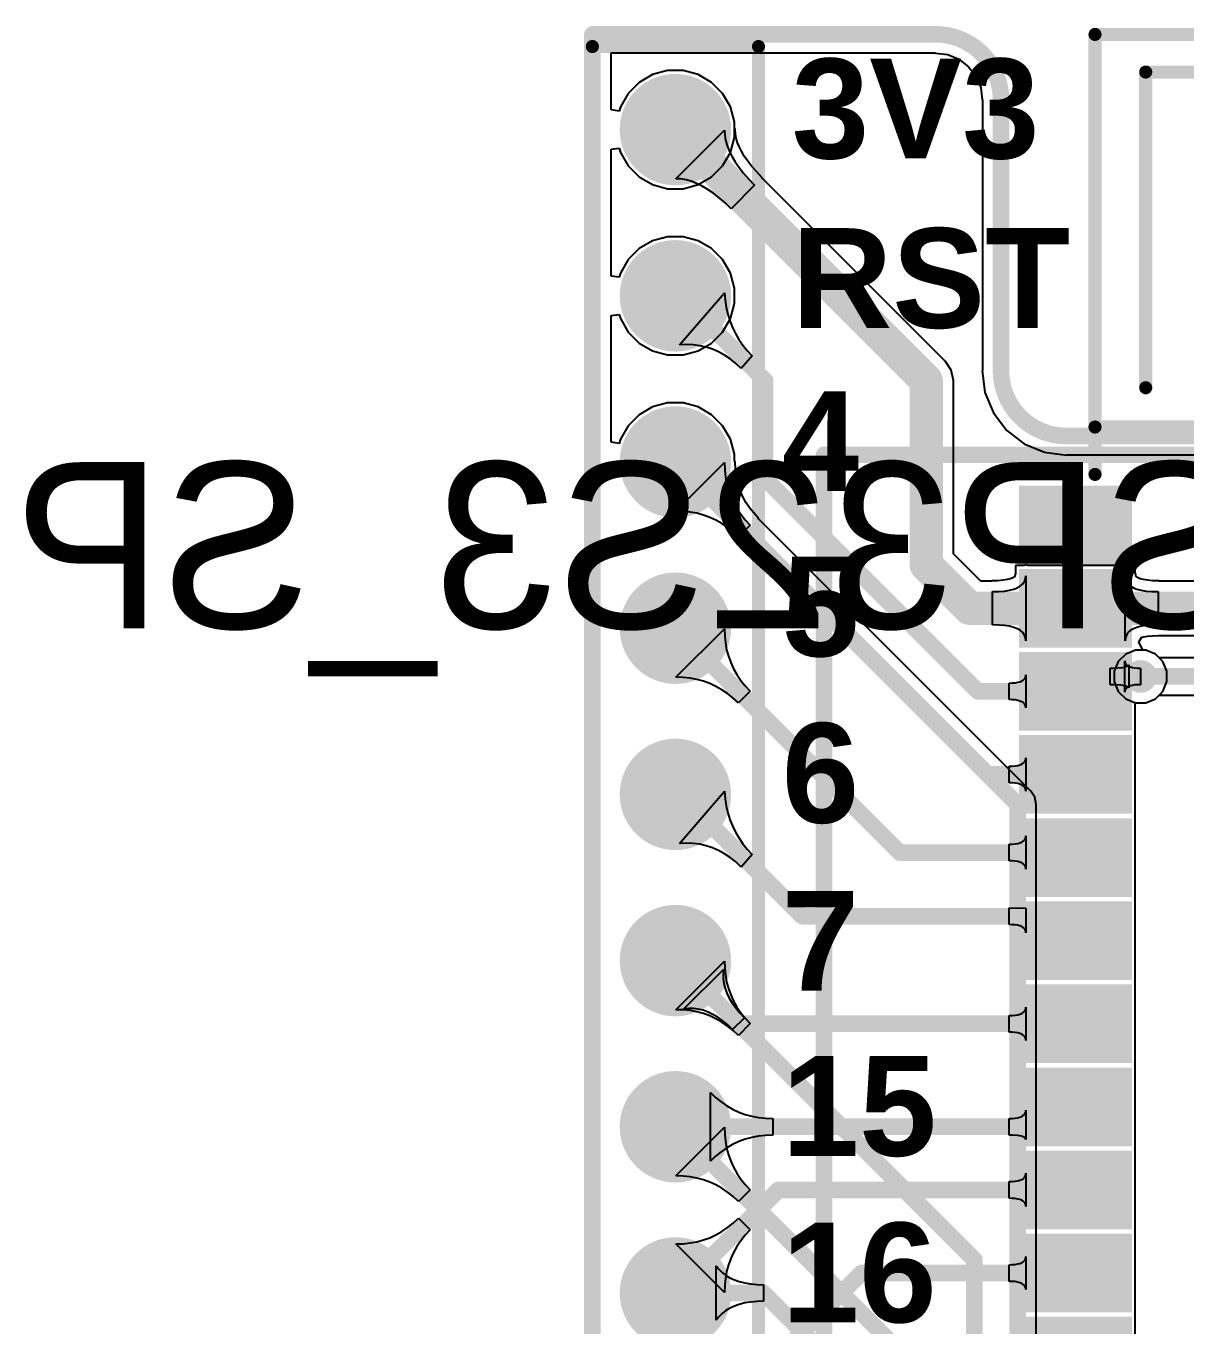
# Model space of a CAD drawing. Header units: millimetres. Extents: x 263 to 304.8, y 57.6 to 115.4.
# Drawn here: x 262.99 to 280.71, y 95.57 to 115.43 of the extents above; entities that cross this region are included whole.
import ezdxf

# ---------------------------------------------------------------- set-up
doc = ezdxf.new("R2010")
doc.units = ezdxf.units.MM
for name, color, linetype in [('BottomLayer', 5, 'Continuous'), ('BottomOverlay', 54, 'Continuous'), ('BottomSolder', 6, 'Continuous'), ('KeepOutLayer', 6, 'Continuous'), ('MultiLayer', 9, 'Continuous'), ('PadHoleLayer', 156, 'Continuous'), ('TopLayer', 1, 'Continuous'), ('TopOverlay', 2, 'Continuous'), ('TopPaste', 8, 'Continuous'), ('TopSolder', 216, 'Continuous'), ('ViaHoleLayer', 16, 'Continuous')]:
    doc.layers.add(name, color=color, linetype=linetype)
doc.styles.add('Arial', font='arialbd.ttf', dxfattribs={"height": 0.2})
doc.styles.add('华文楷体', font='STKAITI.TTF', dxfattribs={"height": 0.2})

# ---------------------------------------------------------------- blocks, each defined once
blk = doc.blocks.new('ST7789V_12P___B_3')
at = {"layer": 'BottomOverlay', "const_width": 0.254}
for points in [[(-13.002, 13.518), (15.998, 13.518)], [(15.998, 13.518), (15.998, -12.482)]]:
    blk.add_lwpolyline(points, dxfattribs=at)
at = {"layer": 'BottomOverlay', "const_width": 0.127}
blk.add_lwpolyline([(15.935, 13.518, 1), (16.062, 13.518, 1)], format="xyb", close=True, dxfattribs=at)
blk.add_lwpolyline([(15.935, 13.518, 1), (16.062, 13.518, 1)], format="xyb", close=True, dxfattribs=at)
blk = doc.blocks.new('ESP32S3_WROOM_1_5')
at = {"layer": 'TopLayer'}
for points in [[(-10.075, 9.663), (-8.551, 9.663), (-8.551, 8.663), (-10.075, 8.663)], [(-10.075, 8.393), (-8.551, 8.393), (-8.551, 7.393), (-10.075, 7.393)], [(-10.075, 7.123), (-8.551, 7.123), (-8.551, 6.123), (-10.075, 6.123)], [(-10.075, 5.853), (-8.551, 5.853), (-8.551, 4.853), (-10.075, 4.853)], [(-10.075, 4.583), (-8.551, 4.583), (-8.551, 3.583), (-10.075, 3.583)], [(-10.075, 3.313), (-8.551, 3.313), (-8.551, 2.313), (-10.075, 2.313)], [(-10.075, 2.043), (-8.551, 2.043), (-8.551, 1.043), (-10.075, 1.043)], [(-10.075, 0.773), (-8.551, 0.773), (-8.551, -0.227), (-10.075, -0.227)], [(-10.075, -0.497), (-8.551, -0.497), (-8.551, -1.497), (-10.075, -1.497)], [(-10.075, -1.767), (-8.551, -1.767), (-8.551, -2.767), (-10.075, -2.767)], [(-10.075, -3.037), (-8.551, -3.037), (-8.551, -4.037), (-10.075, -4.037)]]:
    blk.add_hatch(color=1, dxfattribs=at).paths.add_polyline_path(points)
at = {"layer": 'TopPaste'}
for points in [[(-10.075, 9.663), (-8.551, 9.663), (-8.551, 8.663), (-10.075, 8.663)], [(-10.075, 8.393), (-8.551, 8.393), (-8.551, 7.393), (-10.075, 7.393)], [(-10.075, 7.123), (-8.551, 7.123), (-8.551, 6.123), (-10.075, 6.123)], [(-10.075, 5.853), (-8.551, 5.853), (-8.551, 4.853), (-10.075, 4.853)], [(-10.075, 4.583), (-8.551, 4.583), (-8.551, 3.583), (-10.075, 3.583)], [(-10.075, 3.313), (-8.551, 3.313), (-8.551, 2.313), (-10.075, 2.313)], [(-10.075, 2.043), (-8.551, 2.043), (-8.551, 1.043), (-10.075, 1.043)], [(-10.075, 0.773), (-8.551, 0.773), (-8.551, -0.227), (-10.075, -0.227)], [(-10.075, -0.497), (-8.551, -0.497), (-8.551, -1.497), (-10.075, -1.497)], [(-10.075, -1.767), (-8.551, -1.767), (-8.551, -2.767), (-10.075, -2.767)], [(-10.075, -3.037), (-8.551, -3.037), (-8.551, -4.037), (-10.075, -4.037)]]:
    blk.add_hatch(color=8, dxfattribs=at).paths.add_polyline_path(points)
at = {"layer": 'TopSolder'}
for points in [[(-10.176, 9.764), (-8.449, 9.764), (-8.449, 8.561), (-10.176, 8.561)], [(-10.176, 8.494), (-8.449, 8.494), (-8.449, 7.291), (-10.176, 7.291)], [(-10.176, 7.224), (-8.449, 7.224), (-8.449, 6.021), (-10.176, 6.021)], [(-10.176, 5.954), (-8.449, 5.954), (-8.449, 4.751), (-10.176, 4.751)], [(-10.176, 4.684), (-8.449, 4.684), (-8.449, 3.481), (-10.176, 3.481)], [(-10.176, 3.414), (-8.449, 3.414), (-8.449, 2.211), (-10.176, 2.211)], [(-10.176, 2.144), (-8.449, 2.144), (-8.449, 0.941), (-10.176, 0.941)], [(-10.176, 0.874), (-8.449, 0.874), (-8.449, -0.329), (-10.176, -0.329)], [(-10.176, -0.396), (-8.449, -0.396), (-8.449, -1.599), (-10.176, -1.599)], [(-10.176, -1.666), (-8.449, -1.666), (-8.449, -2.869), (-10.176, -2.869)], [(-10.176, -2.936), (-8.449, -2.936), (-8.449, -4.139), (-10.176, -4.139)]]:
    blk.add_hatch(color=216, dxfattribs=at).paths.add_polyline_path(points)
at = {"layer": 'TopOverlay', "const_width": 0.2}
for points in [[(-9.012, 10.663), (-9.012, 16.663)], [(-9.012, 16.663), (8.987, 16.663)], [(-8.237, 16.088), (-5.588, 16.088)], [(-8.237, 11.263), (-8.237, 16.088)], [(-9.012, 9.938), (-9.012, 10.663)], [(-9.012, 10.663), (8.987, 10.663)]]:
    blk.add_lwpolyline(points, dxfattribs=at)
at = {"layer": 'TopOverlay', "const_width": 0.1}
for points in [[(-9.062, 16.663, 1), (-8.962, 16.663, 1)], [(-9.062, 16.663, 1), (-8.962, 16.663, 1)], [(-8.287, 16.088, 1), (-8.187, 16.088, 1)], [(-8.287, 16.088, 1), (-8.187, 16.088, 1)], [(-8.287, 11.263, 1), (-8.187, 11.263, 1)], [(-9.062, 10.663, 1), (-8.962, 10.663, 1)], [(-9.062, 10.663, 1), (-8.962, 10.663, 1)], [(-9.062, 10.663, 1), (-8.962, 10.663, 1)], [(-9.062, 9.938, 1), (-8.962, 9.938, 1)]]:
    blk.add_lwpolyline(points, format="xyb", close=True, dxfattribs=at)
blk = doc.blocks.new('HDR1X22_23')
at = {"layer": 'BottomLayer'}
h = blk.add_hatch(color=5, dxfattribs=at)
edge = h.paths.add_edge_path()
edge.add_arc((35.56, 0), 0.75, 0, 360)
h = blk.add_hatch(color=5, dxfattribs=at)
edge = h.paths.add_edge_path()
edge.add_arc((38.1, 0), 0.75, 0, 360)
h = blk.add_hatch(color=5, dxfattribs=at)
edge = h.paths.add_edge_path()
edge.add_arc((40.64, 0), 0.75, 0, 360)
h = blk.add_hatch(color=5, dxfattribs=at)
edge = h.paths.add_edge_path()
edge.add_arc((43.18, 0), 0.75, 0, 360)
h = blk.add_hatch(color=5, dxfattribs=at)
edge = h.paths.add_edge_path()
edge.add_arc((45.72, 0), 0.75, 0, 360)
h = blk.add_hatch(color=5, dxfattribs=at)
edge = h.paths.add_edge_path()
edge.add_arc((48.26, 0), 0.75, 0, 360)
h = blk.add_hatch(color=5, dxfattribs=at)
edge = h.paths.add_edge_path()
edge.add_arc((50.8, 0), 0.75, 0, 360)
h = blk.add_hatch(color=5, dxfattribs=at)
edge = h.paths.add_edge_path()
edge.add_arc((53.34, 0), 0.75, 0, 360)
at = {"layer": 'BottomSolder'}
h = blk.add_hatch(color=6, dxfattribs=at)
edge = h.paths.add_edge_path()
edge.add_arc((35.56, 0), 0.852, 0, 360)
h = blk.add_hatch(color=6, dxfattribs=at)
edge = h.paths.add_edge_path()
edge.add_arc((38.1, 0), 0.852, 0, 360)
h = blk.add_hatch(color=6, dxfattribs=at)
edge = h.paths.add_edge_path()
edge.add_arc((40.64, 0), 0.852, 0, 360)
h = blk.add_hatch(color=6, dxfattribs=at)
edge = h.paths.add_edge_path()
edge.add_arc((43.18, 0), 0.852, 0, 360)
h = blk.add_hatch(color=6, dxfattribs=at)
edge = h.paths.add_edge_path()
edge.add_arc((45.72, 0), 0.852, 0, 360)
h = blk.add_hatch(color=6, dxfattribs=at)
edge = h.paths.add_edge_path()
edge.add_arc((48.26, 0), 0.852, 0, 360)
h = blk.add_hatch(color=6, dxfattribs=at)
edge = h.paths.add_edge_path()
edge.add_arc((50.8, 0), 0.852, 0, 360)
h = blk.add_hatch(color=6, dxfattribs=at)
edge = h.paths.add_edge_path()
edge.add_arc((53.34, 0), 0.852, 0, 360)
at = {"layer": 'MultiLayer'}
h = blk.add_hatch(color=9, dxfattribs=at)
edge = h.paths.add_edge_path()
edge.add_arc((35.56, 0), 0.75, 0, 360)
h = blk.add_hatch(color=9, dxfattribs=at)
edge = h.paths.add_edge_path()
edge.add_arc((38.1, 0), 0.75, 0, 360)
h = blk.add_hatch(color=9, dxfattribs=at)
edge = h.paths.add_edge_path()
edge.add_arc((40.64, 0), 0.75, 0, 360)
h = blk.add_hatch(color=9, dxfattribs=at)
edge = h.paths.add_edge_path()
edge.add_arc((43.18, 0), 0.75, 0, 360)
h = blk.add_hatch(color=9, dxfattribs=at)
edge = h.paths.add_edge_path()
edge.add_arc((45.72, 0), 0.75, 0, 360)
h = blk.add_hatch(color=9, dxfattribs=at)
edge = h.paths.add_edge_path()
edge.add_arc((48.26, 0), 0.75, 0, 360)
h = blk.add_hatch(color=9, dxfattribs=at)
edge = h.paths.add_edge_path()
edge.add_arc((50.8, 0), 0.75, 0, 360)
h = blk.add_hatch(color=9, dxfattribs=at)
edge = h.paths.add_edge_path()
edge.add_arc((53.34, 0), 0.75, 0, 360)
at = {"layer": 'PadHoleLayer'}
h = blk.add_hatch(color=156, dxfattribs=at)
edge = h.paths.add_edge_path()
edge.add_arc((35.56, 0), 0.45, 0, 360)
h = blk.add_hatch(color=156, dxfattribs=at)
edge = h.paths.add_edge_path()
edge.add_arc((38.1, 0), 0.45, 0, 360)
h = blk.add_hatch(color=156, dxfattribs=at)
edge = h.paths.add_edge_path()
edge.add_arc((40.64, 0), 0.45, 0, 360)
h = blk.add_hatch(color=156, dxfattribs=at)
edge = h.paths.add_edge_path()
edge.add_arc((43.18, 0), 0.45, 0, 360)
h = blk.add_hatch(color=156, dxfattribs=at)
edge = h.paths.add_edge_path()
edge.add_arc((45.72, 0), 0.45, 0, 360)
h = blk.add_hatch(color=156, dxfattribs=at)
edge = h.paths.add_edge_path()
edge.add_arc((48.26, 0), 0.45, 0, 360)
h = blk.add_hatch(color=156, dxfattribs=at)
edge = h.paths.add_edge_path()
edge.add_arc((50.8, 0), 0.45, 0, 360)
h = blk.add_hatch(color=156, dxfattribs=at)
edge = h.paths.add_edge_path()
edge.add_arc((53.34, 0), 0.45, 0, 360)
at = {"layer": 'TopLayer'}
h = blk.add_hatch(color=1, dxfattribs=at)
edge = h.paths.add_edge_path()
edge.add_arc((35.56, 0), 0.75, 0, 360)
h = blk.add_hatch(color=1, dxfattribs=at)
edge = h.paths.add_edge_path()
edge.add_arc((38.1, 0), 0.75, 0, 360)
h = blk.add_hatch(color=1, dxfattribs=at)
edge = h.paths.add_edge_path()
edge.add_arc((40.64, 0), 0.75, 0, 360)
h = blk.add_hatch(color=1, dxfattribs=at)
edge = h.paths.add_edge_path()
edge.add_arc((43.18, 0), 0.75, 0, 360)
h = blk.add_hatch(color=1, dxfattribs=at)
edge = h.paths.add_edge_path()
edge.add_arc((45.72, 0), 0.75, 0, 360)
h = blk.add_hatch(color=1, dxfattribs=at)
edge = h.paths.add_edge_path()
edge.add_arc((48.26, 0), 0.75, 0, 360)
h = blk.add_hatch(color=1, dxfattribs=at)
edge = h.paths.add_edge_path()
edge.add_arc((50.8, 0), 0.75, 0, 360)
h = blk.add_hatch(color=1, dxfattribs=at)
edge = h.paths.add_edge_path()
edge.add_arc((53.34, 0), 0.75, 0, 360)
at = {"layer": 'TopSolder'}
h = blk.add_hatch(color=216, dxfattribs=at)
edge = h.paths.add_edge_path()
edge.add_arc((35.56, 0), 0.852, 0, 360)
h = blk.add_hatch(color=216, dxfattribs=at)
edge = h.paths.add_edge_path()
edge.add_arc((38.1, 0), 0.852, 0, 360)
h = blk.add_hatch(color=216, dxfattribs=at)
edge = h.paths.add_edge_path()
edge.add_arc((40.64, 0), 0.852, 0, 360)
h = blk.add_hatch(color=216, dxfattribs=at)
edge = h.paths.add_edge_path()
edge.add_arc((43.18, 0), 0.852, 0, 360)
h = blk.add_hatch(color=216, dxfattribs=at)
edge = h.paths.add_edge_path()
edge.add_arc((45.72, 0), 0.852, 0, 360)
h = blk.add_hatch(color=216, dxfattribs=at)
edge = h.paths.add_edge_path()
edge.add_arc((48.26, 0), 0.852, 0, 360)
h = blk.add_hatch(color=216, dxfattribs=at)
edge = h.paths.add_edge_path()
edge.add_arc((50.8, 0), 0.852, 0, 360)
h = blk.add_hatch(color=216, dxfattribs=at)
edge = h.paths.add_edge_path()
edge.add_arc((53.34, 0), 0.852, 0, 360)
at = {"layer": 'TopOverlay', "const_width": 0.2}
for points in [[(0.635, 1.27), (54.61, 1.27)], [(54.61, 1.27), (54.61, -1.27)], [(-1.27, -1.27), (54.61, -1.27)]]:
    blk.add_lwpolyline(points, dxfattribs=at)
at = {"layer": 'TopOverlay', "const_width": 0.1}
for points in [[(54.56, 1.27, 1), (54.66, 1.27, 1)], [(54.56, 1.27, 1), (54.66, 1.27, 1)], [(54.56, -1.27, 1), (54.66, -1.27, 1)], [(54.56, -1.27, 1), (54.66, -1.27, 1)]]:
    blk.add_lwpolyline(points, format="xyb", close=True, dxfattribs=at)

msp = doc.modelspace()

# ---------------------------------------------------------------- hatches: boundary and pattern name
at = {"layer": 'BottomLayer'}
h = msp.add_hatch(color=5, dxfattribs=at)
edge = h.paths.add_edge_path()
edge.add_arc((280.035, 105.486), 0.25, 0, 360)
at = {"layer": 'TopLayer'}
h = msp.add_hatch(color=1, dxfattribs=at)
edge = h.paths.add_edge_path()
edge.add_arc((280.035, 105.486), 0.25, 0, 360)
at = {"layer": 'ViaHoleLayer'}
h = msp.add_hatch(color=16, dxfattribs=at)
edge = h.paths.add_edge_path()
edge.add_arc((280.035, 105.486), 0.2, 0, 360)

# ---------------------------------------------------------------- linework, layer by layer
at = {"layer": 'BottomLayer'}
for p, q in [((271.938, 114.144), (271.938, 115.015)), ((271.938, 115.015), (276.901, 115.015)), ((276.901, 115.015), (276.901, 115.014)), ((276.901, 115.014), (277.086, 114.99)), ((277.086, 114.99), (277.258, 114.918)), ((277.258, 114.918), (277.406, 114.805)), ((277.406, 114.805), (277.52, 114.657)), ((272.369, 114.565), (272.201, 114.397)), ((272.575, 114.684), (272.369, 114.565)), ((272.804, 114.745), (272.575, 114.684)), ((273.042, 114.745), (272.804, 114.745)), ((273.271, 114.684), (273.042, 114.745)), ((273.477, 114.565), (273.271, 114.684)), ((273.645, 114.397), (273.477, 114.565)), ((277.52, 114.657), (277.591, 114.485)), ((272.201, 114.397), (272.082, 114.191)), ((273.764, 114.191), (273.645, 114.397)), ((277.591, 114.485), (277.615, 114.3)), ((272.082, 114.191), (272.065, 114.127)), ((273.825, 113.962), (273.764, 114.191)), ((277.615, 114.3), (277.617, 114.3)), ((277.617, 114.3), (277.617, 110.16)), ((272.065, 114.127), (271.938, 114.144)), ((273.825, 113.724), (273.825, 113.962)), ((273.764, 113.494), (273.825, 113.724)), ((271.938, 113.542), (272.065, 113.559)), ((271.938, 111.604), (271.938, 113.542)), ((272.065, 113.559), (272.082, 113.494)), ((272.082, 113.494), (272.201, 113.289)), ((273.645, 113.289), (273.764, 113.494)), ((272.201, 113.289), (272.369, 113.121)), ((273.477, 113.121), (273.645, 113.289)), ((272.369, 113.121), (272.575, 113.002)), ((272.575, 113.002), (272.804, 112.94)), ((273.042, 112.94), (273.271, 113.002)), ((273.271, 113.002), (273.477, 113.121)), ((272.804, 112.94), (273.042, 112.94)), ((272.804, 112.205), (272.575, 112.144)), ((273.042, 112.205), (272.804, 112.205)), ((273.271, 112.144), (273.042, 112.205)), ((272.369, 112.025), (272.201, 111.857)), ((272.575, 112.144), (272.369, 112.025)), ((273.477, 112.025), (273.271, 112.144)), ((273.645, 111.857), (273.477, 112.025)), ((272.201, 111.857), (272.082, 111.651)), ((273.764, 111.651), (273.645, 111.857)), ((272.065, 111.587), (271.938, 111.604)), ((272.082, 111.651), (272.065, 111.587)), ((273.825, 111.422), (273.764, 111.651)), ((273.825, 111.184), (273.825, 111.422)), ((273.764, 110.954), (273.825, 111.184)), ((271.938, 111.002), (272.065, 111.019)), ((271.938, 109.064), (271.938, 111.002)), ((272.065, 111.019), (272.082, 110.954)), ((272.082, 110.954), (272.201, 110.749)), ((273.645, 110.749), (273.764, 110.954)), ((272.201, 110.749), (272.369, 110.581)), ((273.477, 110.581), (273.645, 110.749)), ((272.369, 110.581), (272.575, 110.462)), ((272.575, 110.462), (272.804, 110.4)), ((272.804, 110.4), (273.042, 110.4)), ((273.042, 110.4), (273.271, 110.462)), ((273.271, 110.462), (273.477, 110.581)), ((277.617, 110.16), (277.611, 110.16)), ((277.611, 110.16), (277.655, 109.826)), ((277.655, 109.826), (277.784, 109.515)), ((272.575, 109.604), (272.369, 109.485)), ((272.804, 109.665), (272.575, 109.604)), ((273.042, 109.665), (272.804, 109.665)), ((273.271, 109.604), (273.042, 109.665)), ((273.477, 109.485), (273.271, 109.604)), ((272.369, 109.485), (272.201, 109.317)), ((273.645, 109.317), (273.477, 109.485)), ((277.784, 109.515), (277.989, 109.247)), ((272.201, 109.317), (272.082, 109.111)), ((273.764, 109.111), (273.645, 109.317)), ((277.989, 109.247), (278.256, 109.042)), ((272.065, 109.047), (271.938, 109.064)), ((272.082, 109.111), (272.065, 109.047)), ((273.825, 108.882), (273.764, 109.111)), ((278.256, 109.042), (278.567, 108.913)), ((273.825, 108.788), (273.825, 108.882)), ((278.567, 108.913), (278.901, 108.869)), ((278.901, 108.869), (278.901, 108.874)), ((278.901, 108.874), (297.709, 108.874)), ((272.931, 108.013), (273.673, 108.755)), ((273.673, 108.755), (273.676, 108.645)), ((273.676, 108.645), (273.687, 108.539)), ((273.838, 108.76), (273.825, 108.788)), ((273.841, 108.656), (273.838, 108.76)), ((273.85, 108.562), (273.841, 108.656)), ((273.687, 108.539), (273.706, 108.435)), ((273.706, 108.435), (273.733, 108.335)), ((273.867, 108.472), (273.85, 108.562)), ((273.891, 108.385), (273.867, 108.472)), ((273.733, 108.335), (273.768, 108.238)), ((273.768, 108.238), (273.812, 108.144)), ((273.921, 108.301), (273.891, 108.385)), ((273.959, 108.219), (273.921, 108.301)), ((274.003, 108.14), (273.959, 108.219)), ((273.04, 108.01), (272.931, 108.013)), ((273.147, 107.999), (273.04, 108.01)), ((273.812, 108.144), (273.863, 108.053)), ((273.863, 108.053), (273.923, 107.965)), ((274.055, 108.063), (274.003, 108.14)), ((274.115, 107.989), (274.055, 108.063)), ((273.251, 107.98), (273.147, 107.999)), ((273.351, 107.953), (273.251, 107.98)), ((273.448, 107.917), (273.351, 107.953)), ((273.542, 107.874), (273.448, 107.917)), ((273.633, 107.823), (273.542, 107.874)), ((273.72, 107.763), (273.633, 107.823)), ((273.923, 107.965), (273.99, 107.881)), ((273.99, 107.881), (274.066, 107.8)), ((274.187, 107.912), (274.115, 107.989)), ((274.192, 107.896), (274.187, 107.912)), ((278.357, 103.732), (274.192, 107.896)), ((273.805, 107.696), (273.72, 107.763)), ((273.886, 107.62), (273.805, 107.696)), ((274.066, 107.8), (273.886, 107.62)), ((279.807, 105.827), (279.694, 105.714)), ((279.955, 105.889), (279.807, 105.827)), ((280.115, 105.889), (279.955, 105.889)), ((280.263, 105.827), (280.115, 105.889)), ((280.319, 105.771), (280.263, 105.827)), ((279.694, 105.714), (279.633, 105.566)), ((288.11, 105.771), (280.319, 105.771)), ((279.633, 105.566), (279.633, 105.406)), ((279.633, 105.406), (279.694, 105.258)), ((279.694, 105.258), (279.807, 105.145)), ((279.807, 105.145), (279.955, 105.084)), ((279.955, 105.084), (280.115, 105.084)), ((280.115, 105.084), (280.263, 105.145)), ((280.263, 105.145), (280.319, 105.201)), ((280.319, 105.201), (287.974, 105.201)), ((278.419, 103.639), (278.357, 103.732)), ((278.44, 103.53), (278.419, 103.639)), ((278.44, 88.281), (278.44, 103.53)), ((278.44, 103.53), (278.44, 103.53)), ((272.931, 100.393), (273.673, 101.135)), ((273.673, 101.135), (273.676, 101.025)), ((273.676, 101.025), (273.687, 100.919)), ((273.687, 100.919), (273.706, 100.815)), ((273.706, 100.815), (273.733, 100.715)), ((273.733, 100.715), (273.768, 100.618)), ((273.768, 100.618), (273.812, 100.524)), ((273.812, 100.524), (273.863, 100.433)), ((273.04, 100.39), (272.931, 100.393)), ((273.147, 100.379), (273.04, 100.39)), ((273.251, 100.36), (273.147, 100.379)), ((273.351, 100.333), (273.251, 100.36)), ((273.448, 100.297), (273.351, 100.333)), ((273.542, 100.254), (273.448, 100.297)), ((273.863, 100.433), (273.923, 100.345)), ((273.923, 100.345), (273.99, 100.261)), ((273.99, 100.261), (274.066, 100.18)), ((273.633, 100.203), (273.542, 100.254)), ((273.72, 100.143), (273.633, 100.203)), ((273.805, 100.076), (273.72, 100.143)), ((273.886, 100), (273.805, 100.076)), ((274.066, 100.18), (273.886, 100)), ((272.931, 97.853), (273.673, 98.595)), ((273.673, 98.595), (273.676, 98.485)), ((273.676, 98.485), (273.687, 98.379)), ((273.687, 98.379), (273.706, 98.275)), ((273.706, 98.275), (273.733, 98.175)), ((273.733, 98.175), (273.768, 98.078)), ((273.768, 98.078), (273.812, 97.984)), ((273.812, 97.984), (273.863, 97.893)), ((273.863, 97.893), (273.923, 97.805)), ((273.04, 97.85), (272.931, 97.853)), ((273.147, 97.839), (273.04, 97.85)), ((273.251, 97.82), (273.147, 97.839)), ((273.351, 97.793), (273.251, 97.82)), ((273.448, 97.757), (273.351, 97.793)), ((273.542, 97.714), (273.448, 97.757)), ((273.633, 97.663), (273.542, 97.714)), ((273.923, 97.805), (273.99, 97.721)), ((273.99, 97.721), (274.066, 97.64)), ((273.72, 97.603), (273.633, 97.663)), ((273.805, 97.536), (273.72, 97.603)), ((273.886, 97.46), (273.805, 97.536)), ((274.066, 97.64), (273.886, 97.46)), ((273.546, 95.645), (273.546, 96.48)), ((273.546, 96.48), (273.588, 96.425)), ((273.588, 96.425), (273.637, 96.376)), ((273.637, 96.376), (273.693, 96.332)), ((273.693, 96.332), (273.755, 96.294)), ((273.755, 96.294), (273.824, 96.262)), ((273.824, 96.262), (273.9, 96.236)), ((273.9, 96.236), (273.982, 96.216)), ((273.982, 96.216), (274.071, 96.201)), ((274.071, 96.201), (274.167, 96.193)), ((274.167, 96.193), (274.269, 96.19)), ((274.269, 96.19), (274.269, 95.936)), ((273.982, 95.91), (273.9, 95.889)), ((274.071, 95.924), (273.982, 95.91)), ((274.167, 95.933), (274.071, 95.924)), ((274.269, 95.936), (274.167, 95.933)), ((273.588, 95.701), (273.546, 95.645)), ((273.637, 95.75), (273.588, 95.701)), ((273.693, 95.794), (273.637, 95.75)), ((273.755, 95.831), (273.693, 95.794)), ((273.824, 95.863), (273.755, 95.831)), ((273.9, 95.889), (273.824, 95.863))]:
    msp.add_line(p, q, dxfattribs=at)
at = {"layer": 'BottomLayer', "const_width": 0.254}
for points in [[(272.923, 108.763), (278.155, 103.53)], [(280.035, 105.486), (288.11, 105.486)], [(278.155, 88.163), (278.155, 103.53)], [(272.923, 101.143), (277.495, 96.571)], [(272.923, 98.603), (277.038, 94.488)], [(277.495, 87.833), (277.495, 96.571)], [(272.923, 96.063), (274.269, 96.063)], [(274.269, 96.063), (276.581, 93.751)]]:
    msp.add_lwpolyline(points, dxfattribs=at)
at = {"layer": 'BottomLayer', "const_width": 0.127}
for points in [[(272.86, 108.763, 1), (272.986, 108.763, 1)], [(279.971, 105.486, 1), (280.099, 105.486, 1)], [(278.092, 103.53, 1), (278.219, 103.53, 1)], [(278.092, 103.53, 1), (278.219, 103.53, 1)], [(272.86, 101.143, 1), (272.986, 101.143, 1)], [(272.86, 98.603, 1), (272.986, 98.603, 1)], [(277.432, 96.571, 1), (277.558, 96.571, 1)], [(277.432, 96.571, 1), (277.558, 96.571, 1)], [(272.86, 96.063, 1), (272.986, 96.063, 1)], [(274.206, 96.063, 1), (274.333, 96.063, 1)], [(274.206, 96.063, 1), (274.333, 96.063, 1)]]:
    msp.add_lwpolyline(points, format="xyb", close=True, dxfattribs=at)
at = {"layer": 'KeepOutLayer', "const_width": 0.254}
for points in [[(271.653, 59.238), (271.653, 115.291)], [(271.662, 115.3), (276.901, 115.3)], [(277.901, 110.16), (277.901, 114.3)], [(278.901, 109.159), (297.709, 109.159)]]:
    msp.add_lwpolyline(points, dxfattribs=at)
at = {"layer": 'KeepOutLayer', "const_width": 0.127}
for points in [[(271.589, 115.291, 1), (271.716, 115.291, 1)], [(271.599, 115.3, 1), (271.726, 115.3, 1)], [(276.838, 115.3, 1), (276.965, 115.3, 1)], [(276.838, 115.3, 1), (276.965, 115.3, 1)], [(277.838, 114.3, 1), (277.965, 114.3, 1)], [(277.838, 114.3, 1), (277.965, 114.3, 1)], [(277.838, 110.16, 1), (277.965, 110.16, 1)], [(277.838, 110.16, 1), (277.965, 110.16, 1)], [(278.838, 109.16, 1), (278.965, 109.16, 1)], [(278.838, 109.159, 1), (278.965, 109.159, 1)]]:
    msp.add_lwpolyline(points, format="xyb", close=True, dxfattribs=at)
at = {"layer": 'KeepOutLayer', "const_width": 0.254}
for points in [[(276.901, 115.3, -0.414214), (277.901, 114.3)], [(278.901, 109.16, -0.414214), (277.901, 110.16)]]:
    msp.add_lwpolyline(points, format="xyb", dxfattribs=at)
at = {"layer": 'TopLayer'}
for p, q in [((271.938, 114.144), (271.938, 115.015)), ((271.938, 115.015), (276.901, 115.015)), ((276.901, 115.015), (276.901, 115.014)), ((276.901, 115.014), (277.086, 114.99)), ((277.086, 114.99), (277.258, 114.918)), ((277.258, 114.918), (277.406, 114.805)), ((277.406, 114.805), (277.52, 114.657)), ((272.369, 114.565), (272.201, 114.397)), ((272.575, 114.684), (272.369, 114.565)), ((272.804, 114.745), (272.575, 114.684)), ((273.042, 114.745), (272.804, 114.745)), ((273.271, 114.684), (273.042, 114.745)), ((273.477, 114.565), (273.271, 114.684)), ((273.645, 114.397), (273.477, 114.565)), ((277.52, 114.657), (277.591, 114.485)), ((272.201, 114.397), (272.082, 114.191)), ((273.764, 114.191), (273.645, 114.397)), ((277.591, 114.485), (277.615, 114.3)), ((272.082, 114.191), (272.065, 114.127)), ((273.825, 113.962), (273.764, 114.191)), ((277.615, 114.3), (277.617, 114.3)), ((277.617, 114.3), (277.617, 110.16)), ((272.065, 114.127), (271.938, 114.144)), ((273.825, 113.87), (273.825, 113.962)), ((272.931, 113.093), (273.673, 113.835)), ((273.673, 113.835), (273.677, 113.759)), ((273.838, 113.844), (273.825, 113.87)), ((273.841, 113.777), (273.838, 113.844)), ((273.851, 113.716), (273.841, 113.777)), ((273.677, 113.759), (273.69, 113.68)), ((273.69, 113.68), (273.713, 113.6)), ((273.713, 113.6), (273.745, 113.518)), ((273.869, 113.653), (273.851, 113.716)), ((273.896, 113.585), (273.869, 113.653)), ((273.931, 113.514), (273.896, 113.585)), ((273.745, 113.518), (273.786, 113.435)), ((273.786, 113.435), (273.836, 113.35)), ((273.975, 113.439), (273.931, 113.514)), ((274.029, 113.361), (273.975, 113.439)), ((273.836, 113.35), (273.896, 113.263)), ((273.896, 113.263), (273.965, 113.175)), ((273.965, 113.175), (274.044, 113.085)), ((274.093, 113.28), (274.029, 113.361)), ((274.166, 113.196), (274.093, 113.28)), ((274.251, 113.107), (274.166, 113.196)), ((273.007, 113.089), (272.931, 113.093)), ((273.086, 113.076), (273.007, 113.089)), ((273.166, 113.053), (273.086, 113.076)), ((273.247, 113.021), (273.166, 113.053)), ((273.331, 112.98), (273.247, 113.021)), ((273.416, 112.929), (273.331, 112.98)), ((274.132, 112.993), (273.773, 112.634)), ((274.044, 113.085), (274.132, 112.993)), ((274.255, 113.097), (274.251, 113.107)), ((277.051, 110.3), (274.255, 113.097)), ((273.503, 112.87), (273.416, 112.929)), ((273.681, 112.722), (273.503, 112.87)), ((273.773, 112.634), (273.681, 112.722)), ((272.984, 110.555), (273.672, 111.349)), ((273.672, 111.349), (273.682, 111.236)), ((273.682, 111.236), (273.7, 111.127)), ((273.7, 111.127), (273.725, 111.021)), ((273.725, 111.021), (273.757, 110.919)), ((273.757, 110.919), (273.795, 110.821)), ((273.795, 110.821), (273.841, 110.726)), ((273.841, 110.726), (273.894, 110.636)), ((273.894, 110.636), (273.955, 110.549)), ((273.091, 110.56), (272.984, 110.555)), ((273.194, 110.555), (273.091, 110.56)), ((273.296, 110.541), (273.194, 110.555)), ((273.394, 110.519), (273.296, 110.541)), ((273.49, 110.487), (273.394, 110.519)), ((273.583, 110.446), (273.49, 110.487)), ((273.674, 110.396), (273.583, 110.446)), ((273.762, 110.338), (273.674, 110.396)), ((273.955, 110.549), (274.022, 110.465)), ((274.022, 110.465), (274.096, 110.386)), ((273.847, 110.27), (273.762, 110.338)), ((273.929, 110.193), (273.847, 110.27)), ((274.096, 110.386), (273.929, 110.193)), ((277.141, 110.166), (277.051, 110.3)), ((277.173, 110.007), (277.141, 110.166)), ((277.173, 107.36), (277.173, 110.007)), ((277.617, 110.16), (277.611, 110.16)), ((277.611, 110.16), (277.655, 109.826)), ((277.655, 109.826), (277.784, 109.515)), ((277.784, 109.515), (277.989, 109.247)), ((277.989, 109.247), (278.256, 109.042)), ((278.256, 109.042), (278.567, 108.913)), ((278.567, 108.913), (278.901, 108.869)), ((278.901, 108.869), (278.901, 108.874)), ((278.901, 108.874), (297.709, 108.874)), ((272.931, 108.013), (273.673, 108.755)), ((273.673, 108.755), (273.676, 108.645)), ((273.676, 108.645), (273.687, 108.539)), ((273.687, 108.539), (273.706, 108.435)), ((273.706, 108.435), (273.733, 108.335)), ((273.733, 108.335), (273.768, 108.238)), ((273.768, 108.238), (273.812, 108.144)), ((273.04, 108.01), (272.931, 108.013)), ((273.147, 107.999), (273.04, 108.01)), ((273.812, 108.144), (273.863, 108.053)), ((273.863, 108.053), (273.923, 107.965)), ((273.251, 107.98), (273.147, 107.999)), ((273.351, 107.953), (273.251, 107.98)), ((273.448, 107.917), (273.351, 107.953)), ((273.542, 107.874), (273.448, 107.917)), ((273.633, 107.823), (273.542, 107.874)), ((273.72, 107.763), (273.633, 107.823)), ((273.923, 107.965), (273.99, 107.881)), ((273.99, 107.881), (274.066, 107.8)), ((273.805, 107.696), (273.72, 107.763)), ((273.886, 107.62), (273.805, 107.696)), ((274.066, 107.8), (273.886, 107.62)), ((277.59, 106.942), (277.173, 107.36)), ((278.111, 107.014), (278.109, 107.011)), ((278.112, 107.017), (278.111, 107.014)), ((278.115, 107.043), (278.112, 107.017)), ((278.123, 107.058), (278.115, 107.043)), ((278.256, 107.18), (278.123, 107.18)), ((278.123, 107.18), (278.123, 107.058)), ((278.279, 107.19), (278.256, 107.18)), ((278.274, 106.978), (278.279, 107.025)), ((278.287, 107.186), (278.279, 107.19)), ((278.279, 107.025), (278.279, 106.031)), ((278.297, 107.189), (278.287, 107.186)), ((278.312, 107.18), (278.297, 107.189)), ((279.763, 107.18), (278.312, 107.18)), ((279.779, 107.189), (279.763, 107.18)), ((279.788, 107.186), (279.779, 107.189)), ((279.797, 107.19), (279.788, 107.186)), ((279.82, 107.18), (279.797, 107.19)), ((279.797, 106.031), (279.797, 107.025)), ((279.797, 107.025), (279.802, 106.978)), ((279.952, 107.18), (279.82, 107.18)), ((279.952, 107.058), (279.952, 107.18)), ((279.961, 107.043), (279.952, 107.058)), ((279.963, 107.017), (279.961, 107.043)), ((279.964, 107.014), (279.963, 107.017)), ((279.966, 107.011), (279.964, 107.014)), ((277.756, 106.942), (277.59, 106.942)), ((277.766, 106.947), (277.756, 106.942)), ((277.858, 106.949), (277.766, 106.947)), ((277.934, 106.955), (277.858, 106.949)), ((277.996, 106.965), (277.934, 106.955)), ((278.045, 106.978), (277.996, 106.965)), ((278.03, 106.803), (278.096, 106.82)), ((278.08, 106.991), (278.045, 106.978)), ((278.1, 107.003), (278.08, 106.991)), ((278.096, 106.82), (278.152, 106.842)), ((278.109, 107.011), (278.1, 107.003)), ((278.152, 106.842), (278.197, 106.869)), ((278.197, 106.869), (278.233, 106.901)), ((278.233, 106.901), (278.258, 106.937)), ((278.258, 106.937), (278.274, 106.978)), ((279.802, 106.978), (279.817, 106.937)), ((279.817, 106.937), (279.842, 106.901)), ((279.842, 106.901), (279.878, 106.869)), ((279.878, 106.869), (279.924, 106.842)), ((279.924, 106.842), (279.979, 106.82)), ((279.975, 107.003), (279.966, 107.011)), ((279.996, 106.991), (279.975, 107.003)), ((279.979, 106.82), (280.045, 106.803)), ((280.03, 106.978), (279.996, 106.991)), ((280.079, 106.965), (280.03, 106.978)), ((280.142, 106.955), (280.079, 106.965)), ((280.217, 106.949), (280.142, 106.955)), ((280.309, 106.947), (280.217, 106.949)), ((280.319, 106.942), (280.309, 106.947)), ((281.762, 106.942), (280.319, 106.942)), ((277.771, 106.782), (277.867, 106.784)), ((277.771, 106.274), (277.771, 106.782)), ((277.867, 106.784), (277.954, 106.791)), ((277.954, 106.791), (278.03, 106.803)), ((280.045, 106.803), (280.122, 106.791)), ((280.122, 106.791), (280.208, 106.784)), ((280.208, 106.784), (280.305, 106.782)), ((280.305, 106.782), (280.305, 106.274)), ((277.867, 106.271), (277.771, 106.274)), ((277.954, 106.264), (277.867, 106.271)), ((278.03, 106.252), (277.954, 106.264)), ((278.096, 106.235), (278.03, 106.252)), ((278.152, 106.213), (278.096, 106.235)), ((279.979, 106.235), (279.924, 106.213)), ((280.045, 106.252), (279.979, 106.235)), ((280.122, 106.264), (280.045, 106.252)), ((280.208, 106.271), (280.122, 106.264)), ((280.305, 106.274), (280.208, 106.271)), ((272.931, 105.473), (273.673, 106.215)), ((273.673, 106.215), (273.676, 106.105)), ((273.676, 106.105), (273.687, 105.999)), ((278.197, 106.186), (278.152, 106.213)), ((278.233, 106.155), (278.197, 106.186)), ((278.258, 106.118), (278.233, 106.155)), ((278.274, 106.077), (278.258, 106.118)), ((278.279, 106.031), (278.274, 106.077)), ((279.802, 106.077), (279.797, 106.031)), ((279.817, 106.118), (279.802, 106.077)), ((279.842, 106.155), (279.817, 106.118)), ((279.878, 106.186), (279.842, 106.155)), ((279.924, 106.213), (279.878, 106.186)), ((280.009, 106.016), (280.054, 106.084)), ((280.054, 106.084), (280.079, 106.09)), ((280.079, 106.09), (280.142, 106.1)), ((280.142, 106.1), (280.217, 106.106)), ((280.217, 106.106), (280.309, 106.109)), ((280.309, 106.109), (280.319, 106.113)), ((280.319, 106.113), (281.591, 106.113)), ((273.687, 105.999), (273.706, 105.895)), ((273.706, 105.895), (273.733, 105.795)), ((280.071, 105.889), (280.009, 106.016)), ((280.115, 105.889), (280.071, 105.889)), ((280.263, 105.827), (280.115, 105.889)), ((280.376, 105.714), (280.263, 105.827)), ((273.733, 105.795), (273.768, 105.698)), ((273.768, 105.698), (273.812, 105.604)), ((279.616, 105.614), (279.761, 105.625)), ((279.761, 105.625), (279.788, 105.63)), ((279.788, 105.63), (279.811, 105.637)), ((279.794, 105.248), (279.794, 105.725)), ((279.794, 105.725), (279.796, 105.703)), ((279.796, 105.703), (279.803, 105.685)), ((279.803, 105.685), (279.815, 105.668)), ((279.811, 105.637), (279.83, 105.644)), ((279.815, 105.668), (279.832, 105.653)), ((279.83, 105.644), (279.845, 105.652)), ((279.832, 105.653), (279.854, 105.641)), ((279.845, 105.652), (279.856, 105.661)), ((279.854, 105.641), (279.88, 105.631)), ((279.856, 105.661), (279.856, 105.311)), ((279.88, 105.631), (279.912, 105.623)), ((279.912, 105.623), (279.948, 105.618)), ((280.437, 105.566), (280.376, 105.714)), ((273.04, 105.47), (272.931, 105.473)), ((273.147, 105.459), (273.04, 105.47)), ((273.251, 105.44), (273.147, 105.459)), ((273.351, 105.413), (273.251, 105.44)), ((273.812, 105.604), (273.863, 105.513)), ((273.863, 105.513), (273.923, 105.425)), ((273.923, 105.425), (273.99, 105.341)), ((278.217, 105.416), (278.241, 105.43)), ((278.241, 105.43), (278.259, 105.447)), ((278.259, 105.447), (278.271, 105.466)), ((278.271, 105.466), (278.279, 105.487)), ((278.279, 105.487), (278.282, 105.512)), ((278.282, 105.512), (278.282, 105.004)), ((279.57, 105.613), (279.616, 105.614)), ((279.57, 105.359), (279.57, 105.613)), ((279.948, 105.618), (279.989, 105.614)), ((279.989, 105.614), (280.035, 105.613)), ((280.035, 105.613), (280.035, 105.359)), ((280.437, 105.406), (280.437, 105.566)), ((273.448, 105.377), (273.351, 105.413)), ((273.542, 105.334), (273.448, 105.377)), ((273.633, 105.283), (273.542, 105.334)), ((273.72, 105.223), (273.633, 105.283)), ((274.066, 105.26), (273.886, 105.08)), ((273.99, 105.341), (274.066, 105.26)), ((278.025, 105.385), (278.073, 105.386)), ((278.025, 105.131), (278.025, 105.385)), ((278.073, 105.386), (278.117, 105.39)), ((278.117, 105.39), (278.156, 105.396)), ((278.156, 105.396), (278.189, 105.405)), ((278.189, 105.405), (278.217, 105.416)), ((279.658, 105.357), (279.57, 105.359)), ((279.731, 105.352), (279.658, 105.357)), ((279.761, 105.347), (279.731, 105.352)), ((279.788, 105.342), (279.761, 105.347)), ((279.811, 105.336), (279.788, 105.342)), ((279.796, 105.269), (279.794, 105.248)), ((279.803, 105.288), (279.796, 105.269)), ((279.815, 105.305), (279.803, 105.288)), ((279.83, 105.328), (279.811, 105.336)), ((279.832, 105.319), (279.815, 105.305)), ((279.845, 105.32), (279.83, 105.328)), ((279.854, 105.331), (279.832, 105.319)), ((279.856, 105.311), (279.845, 105.32)), ((279.88, 105.341), (279.854, 105.331)), ((279.912, 105.349), (279.88, 105.341)), ((279.948, 105.355), (279.912, 105.349)), ((279.989, 105.358), (279.948, 105.355)), ((280.035, 105.359), (279.989, 105.358)), ((280.263, 105.145), (280.376, 105.258)), ((280.376, 105.258), (280.437, 105.406)), ((273.805, 105.156), (273.72, 105.223)), ((273.886, 105.08), (273.805, 105.156)), ((278.073, 105.129), (278.025, 105.131)), ((278.117, 105.126), (278.073, 105.129)), ((278.156, 105.119), (278.117, 105.126)), ((278.189, 105.11), (278.156, 105.119)), ((278.217, 105.099), (278.189, 105.11)), ((278.241, 105.085), (278.217, 105.099)), ((278.259, 105.068), (278.241, 105.085)), ((278.271, 105.049), (278.259, 105.068)), ((278.279, 105.028), (278.271, 105.049)), ((278.282, 105.004), (278.279, 105.028)), ((279.952, 105.082), (279.955, 105.084)), ((279.952, 104.605), (279.952, 105.082)), ((279.955, 105.084), (280.115, 105.084)), ((280.115, 105.084), (280.263, 105.145)), ((279.952, 103.335), (279.952, 104.605)), ((279.952, 104.605), (279.952, 104.605)), ((278.279, 104.217), (278.282, 104.242)), ((278.282, 104.242), (278.282, 103.734)), ((278.025, 104.115), (278.073, 104.116)), ((278.025, 103.861), (278.025, 104.115)), ((278.073, 104.116), (278.117, 104.12)), ((278.117, 104.12), (278.156, 104.126)), ((278.156, 104.126), (278.189, 104.135)), ((278.189, 104.135), (278.217, 104.146)), ((278.217, 104.146), (278.241, 104.16)), ((278.241, 104.16), (278.259, 104.177)), ((278.259, 104.177), (278.271, 104.196)), ((278.271, 104.196), (278.279, 104.217)), ((278.073, 103.859), (278.025, 103.861)), ((278.117, 103.856), (278.073, 103.859)), ((278.156, 103.849), (278.117, 103.856)), ((278.189, 103.84), (278.156, 103.849)), ((278.217, 103.829), (278.189, 103.84)), ((272.985, 102.935), (273.672, 103.73)), ((273.672, 103.73), (273.682, 103.617)), ((278.241, 103.815), (278.217, 103.829)), ((278.259, 103.798), (278.241, 103.815)), ((278.271, 103.779), (278.259, 103.798)), ((278.279, 103.758), (278.271, 103.779)), ((278.282, 103.734), (278.279, 103.758)), ((273.682, 103.617), (273.7, 103.507)), ((273.7, 103.507), (273.725, 103.402)), ((273.725, 103.402), (273.757, 103.3)), ((273.757, 103.3), (273.796, 103.201)), ((279.952, 102.1), (279.952, 103.335)), ((273.796, 103.201), (273.842, 103.107)), ((273.842, 103.107), (273.895, 103.016)), ((278.279, 103.024), (278.282, 103.048)), ((278.282, 103.048), (278.282, 102.54)), ((273.091, 102.94), (272.985, 102.935)), ((273.195, 102.935), (273.091, 102.94)), ((273.296, 102.921), (273.195, 102.935)), ((273.395, 102.899), (273.296, 102.921)), ((273.49, 102.867), (273.395, 102.899)), ((273.583, 102.826), (273.49, 102.867)), ((273.895, 103.016), (273.955, 102.929)), ((273.955, 102.929), (274.022, 102.846)), ((274.022, 102.846), (274.096, 102.766)), ((278.025, 102.921), (278.073, 102.922)), ((278.025, 102.667), (278.025, 102.921)), ((278.073, 102.922), (278.117, 102.926)), ((278.117, 102.926), (278.156, 102.932)), ((278.156, 102.932), (278.189, 102.941)), ((278.189, 102.941), (278.217, 102.953)), ((278.217, 102.953), (278.241, 102.967)), ((278.241, 102.967), (278.259, 102.983)), ((278.259, 102.983), (278.271, 103.002)), ((278.271, 103.002), (278.279, 103.024)), ((273.674, 102.777), (273.583, 102.826)), ((273.762, 102.718), (273.674, 102.777)), ((273.847, 102.65), (273.762, 102.718)), ((273.93, 102.573), (273.847, 102.65)), ((274.096, 102.766), (273.93, 102.573)), ((278.073, 102.666), (278.025, 102.667)), ((278.117, 102.662), (278.073, 102.666)), ((278.156, 102.655), (278.117, 102.662)), ((278.189, 102.646), (278.156, 102.655)), ((278.217, 102.635), (278.189, 102.646)), ((278.241, 102.621), (278.217, 102.635)), ((278.259, 102.605), (278.241, 102.621)), ((278.271, 102.586), (278.259, 102.605)), ((278.279, 102.564), (278.271, 102.586)), ((278.282, 102.54), (278.279, 102.564)), ((279.952, 100.795), (279.952, 102.1)), ((279.952, 102.1), (279.952, 102.1)), ((278.025, 101.694), (278.025, 101.948)), ((278.025, 101.948), (278.279, 101.945)), ((278.279, 101.945), (278.282, 101.567)), ((278.073, 101.692), (278.025, 101.694)), ((278.117, 101.689), (278.073, 101.692)), ((278.155, 101.682), (278.117, 101.689)), ((278.189, 101.673), (278.155, 101.682)), ((278.217, 101.662), (278.189, 101.673)), ((278.24, 101.648), (278.217, 101.662)), ((278.258, 101.631), (278.24, 101.648)), ((278.271, 101.612), (278.258, 101.631)), ((278.279, 101.591), (278.271, 101.612)), ((278.282, 101.567), (278.279, 101.591)), ((273.053, 100.404), (273.662, 101.013)), ((273.662, 101.013), (273.653, 100.94)), ((273.653, 100.94), (273.654, 100.866)), ((273.654, 100.866), (273.663, 100.793)), ((273.663, 100.793), (273.681, 100.718)), ((273.681, 100.718), (273.709, 100.644)), ((279.952, 99.525), (279.952, 100.795)), ((279.952, 100.795), (279.952, 100.795)), ((273.709, 100.644), (273.745, 100.569)), ((273.745, 100.569), (273.79, 100.494)), ((273.79, 100.494), (273.844, 100.419)), ((273.126, 100.413), (273.053, 100.404)), ((273.199, 100.412), (273.126, 100.413)), ((273.273, 100.403), (273.199, 100.412)), ((273.347, 100.384), (273.273, 100.403)), ((273.422, 100.357), (273.347, 100.384)), ((273.496, 100.321), (273.422, 100.357)), ((273.571, 100.276), (273.496, 100.321)), ((273.647, 100.222), (273.571, 100.276)), ((273.978, 100.267), (273.798, 100.088)), ((273.844, 100.419), (273.906, 100.343)), ((273.906, 100.343), (273.978, 100.267)), ((278.025, 100.305), (278.073, 100.306)), ((278.025, 100.051), (278.025, 100.305)), ((278.073, 100.306), (278.117, 100.31)), ((278.117, 100.31), (278.156, 100.316)), ((278.156, 100.316), (278.189, 100.325)), ((278.189, 100.325), (278.217, 100.336)), ((278.217, 100.336), (278.241, 100.35)), ((278.241, 100.35), (278.259, 100.367)), ((278.259, 100.367), (278.271, 100.386)), ((278.271, 100.386), (278.279, 100.407)), ((278.279, 100.407), (278.282, 100.432)), ((278.282, 100.432), (278.282, 99.924)), ((273.722, 100.159), (273.647, 100.222)), ((273.798, 100.088), (273.722, 100.159)), ((278.073, 100.049), (278.025, 100.051)), ((278.117, 100.046), (278.073, 100.049)), ((278.156, 100.039), (278.117, 100.046)), ((278.189, 100.03), (278.156, 100.039)), ((278.217, 100.019), (278.189, 100.03)), ((278.241, 100.005), (278.217, 100.019)), ((278.259, 99.988), (278.241, 100.005)), ((278.271, 99.969), (278.259, 99.988)), ((278.279, 99.948), (278.271, 99.969)), ((278.282, 99.924), (278.279, 99.948)), ((279.952, 98.255), (279.952, 99.525)), ((279.952, 99.525), (279.952, 99.525)), ((273.459, 98.078), (273.459, 99.128)), ((273.459, 99.128), (273.538, 99.052)), ((273.538, 99.052), (273.622, 98.985)), ((273.622, 98.985), (273.708, 98.925)), ((273.708, 98.925), (273.798, 98.873)), ((273.798, 98.873), (273.892, 98.829)), ((273.892, 98.829), (273.989, 98.793)), ((273.989, 98.793), (274.09, 98.766)), ((274.09, 98.766), (274.194, 98.746)), ((274.194, 98.746), (274.301, 98.734)), ((274.301, 98.734), (274.412, 98.73)), ((274.412, 98.73), (274.412, 98.476)), ((278.025, 98.73), (278.073, 98.731)), ((278.025, 98.476), (278.025, 98.73)), ((278.073, 98.731), (278.117, 98.735)), ((278.117, 98.735), (278.155, 98.741)), ((278.155, 98.741), (278.189, 98.75)), ((278.189, 98.75), (278.217, 98.762)), ((278.217, 98.762), (278.24, 98.776)), ((278.24, 98.776), (278.258, 98.792)), ((278.258, 98.792), (278.271, 98.811)), ((278.271, 98.811), (278.279, 98.833)), ((278.279, 98.833), (278.282, 98.857)), ((278.282, 98.857), (278.279, 98.411)), ((274.412, 98.476), (274.301, 98.472)), ((278.073, 98.475), (278.025, 98.476)), ((278.154, 98.47), (278.073, 98.475)), ((273.708, 98.281), (273.622, 98.221)), ((273.798, 98.333), (273.708, 98.281)), ((273.892, 98.376), (273.798, 98.333)), ((273.989, 98.412), (273.892, 98.376)), ((274.09, 98.44), (273.989, 98.412)), ((274.194, 98.46), (274.09, 98.44)), ((274.301, 98.472), (274.194, 98.46)), ((278.187, 98.465), (278.154, 98.47)), ((278.215, 98.46), (278.187, 98.465)), ((278.238, 98.452), (278.215, 98.46)), ((278.256, 98.444), (278.238, 98.452)), ((278.268, 98.434), (278.256, 98.444)), ((278.276, 98.423), (278.268, 98.434)), ((278.279, 98.411), (278.276, 98.423)), ((273.538, 98.153), (273.459, 98.078)), ((273.622, 98.221), (273.538, 98.153)), ((279.952, 96.985), (279.952, 98.255)), ((279.952, 98.255), (279.952, 98.255)), ((278.279, 97.867), (278.282, 97.892)), ((278.282, 97.892), (278.282, 97.384)), ((278.025, 97.765), (278.073, 97.766)), ((278.025, 97.511), (278.025, 97.765)), ((278.073, 97.766), (278.117, 97.77)), ((278.117, 97.77), (278.156, 97.776)), ((278.156, 97.776), (278.189, 97.785)), ((278.189, 97.785), (278.217, 97.796)), ((278.217, 97.796), (278.241, 97.81)), ((278.241, 97.81), (278.259, 97.827)), ((278.259, 97.827), (278.271, 97.846)), ((278.271, 97.846), (278.279, 97.867)), ((278.073, 97.509), (278.025, 97.511)), ((278.117, 97.506), (278.073, 97.509)), ((278.156, 97.499), (278.117, 97.506)), ((278.189, 97.49), (278.156, 97.499)), ((278.217, 97.479), (278.189, 97.49)), ((278.241, 97.465), (278.217, 97.479)), ((278.259, 97.448), (278.241, 97.465)), ((278.271, 97.429), (278.259, 97.448)), ((278.279, 97.408), (278.271, 97.429)), ((278.282, 97.384), (278.279, 97.408)), ((273.72, 97.062), (273.805, 97.13)), ((273.805, 97.13), (273.886, 97.206)), ((273.886, 97.206), (274.066, 97.026)), ((273.351, 96.873), (273.448, 96.908)), ((273.448, 96.908), (273.542, 96.952)), ((273.542, 96.952), (273.633, 97.003)), ((273.633, 97.003), (273.72, 97.062)), ((273.99, 96.945), (273.923, 96.86)), ((274.066, 97.026), (273.99, 96.945)), ((279.952, 95.715), (279.952, 96.985)), ((272.931, 96.813), (273.04, 96.816)), ((273.673, 96.07), (272.931, 96.813)), ((273.04, 96.816), (273.147, 96.827)), ((273.147, 96.827), (273.251, 96.846)), ((273.251, 96.846), (273.351, 96.873)), ((273.863, 96.773), (273.812, 96.682)), ((273.923, 96.86), (273.863, 96.773)), ((273.733, 96.491), (273.706, 96.39)), ((273.768, 96.588), (273.733, 96.491)), ((273.812, 96.682), (273.768, 96.588)), ((278.025, 96.495), (278.073, 96.496)), ((278.025, 96.241), (278.025, 96.495)), ((278.073, 96.496), (278.117, 96.5)), ((278.117, 96.5), (278.156, 96.506)), ((278.156, 96.506), (278.189, 96.515)), ((278.189, 96.515), (278.217, 96.526)), ((278.217, 96.526), (278.241, 96.54)), ((278.241, 96.54), (278.259, 96.557)), ((278.259, 96.557), (278.271, 96.576)), ((278.271, 96.576), (278.279, 96.597)), ((278.279, 96.597), (278.282, 96.622)), ((278.282, 96.622), (278.282, 96.114)), ((273.706, 96.39), (273.687, 96.287)), ((273.676, 96.18), (273.673, 96.07)), ((273.687, 96.287), (273.676, 96.18)), ((278.073, 96.239), (278.025, 96.241)), ((278.117, 96.236), (278.073, 96.239)), ((278.156, 96.229), (278.117, 96.236)), ((278.189, 96.22), (278.156, 96.229)), ((278.217, 96.209), (278.189, 96.22)), ((278.241, 96.195), (278.217, 96.209)), ((278.259, 96.178), (278.241, 96.195)), ((278.271, 96.159), (278.259, 96.178)), ((278.279, 96.138), (278.271, 96.159)), ((278.282, 96.114), (278.279, 96.138)), ((279.952, 94.445), (279.952, 95.715))]:
    msp.add_line(p, q, dxfattribs=at)
for points, const_width in [([(272.923, 113.843), (276.758, 110.007)], 0.508), ([(272.923, 111.303), (272.999, 111.303)], 0.254), ([(272.999, 111.303), (274.295, 110.007)], 0.254), ([(276.758, 107.188), (276.758, 110.007)], 0.508), ([(274.295, 108.509), (274.295, 110.007)], 0.254), ([(272.923, 108.763), (277.698, 103.988)], 0.254), ([(274.295, 108.509), (277.546, 105.258)], 0.254), ([(276.758, 107.188), (277.419, 106.528)], 0.508), ([(277.419, 106.528), (279.038, 106.528)], 0.508), ([(279.038, 106.528), (281.762, 106.528)], 0.508), ([(272.923, 106.223), (276.352, 102.794)], 0.254), ([(279.038, 105.258), (279.266, 105.486)], 0.254), ([(279.266, 105.486), (280.035, 105.486)], 0.254), ([(277.546, 105.258), (279.038, 105.258)], 0.254), ([(277.698, 103.988), (279.038, 103.988)], 0.254), ([(272.923, 103.683), (273, 103.683)], 0.254), ([(273, 103.683), (274.862, 101.821)], 0.254), ([(276.352, 102.794), (278.961, 102.794)], 0.254), ([(278.961, 102.794), (279.038, 102.718)], 0.254), ([(274.862, 101.821), (278.665, 101.821)], 0.254), ([(278.665, 101.821), (279.038, 101.448)], 0.254), ([(272.923, 101.143), (273.888, 100.178)], 0.254), ([(273.888, 100.178), (279.038, 100.178)], 0.254), ([(278.733, 98.603), (279.038, 98.908)], 0.254), ([(272.923, 98.603), (278.733, 98.603)], 0.254), ([(272.923, 96.063), (274.498, 97.638)], 0.254), ([(274.498, 97.638), (279.038, 97.638)], 0.254), ([(272.923, 93.523), (275.768, 96.368)], 0.254), ([(275.768, 96.368), (279.038, 96.368)], 0.254)]:
    msp.add_lwpolyline(points, dxfattribs=dict(at, const_width=const_width))
for points, const_width in [([(272.796, 113.843, 1), (273.05, 113.843, 1)], 0.254), ([(272.86, 111.303, 1), (272.986, 111.303, 1)], 0.127), ([(272.936, 111.303, 1), (273.063, 111.303, 1)], 0.127), ([(272.936, 111.303, 1), (273.063, 111.303, 1)], 0.127), ([(276.631, 110.007, 1), (276.885, 110.007, 1)], 0.254), ([(276.631, 110.007, 1), (276.885, 110.007, 1)], 0.254), ([(274.231, 110.007, 1), (274.358, 110.007, 1)], 0.127), ([(274.231, 110.007, 1), (274.358, 110.007, 1)], 0.127), ([(272.86, 108.763, 1), (272.986, 108.763, 1)], 0.127), ([(274.231, 108.509, 1), (274.358, 108.509, 1)], 0.127), ([(274.231, 108.509, 1), (274.358, 108.509, 1)], 0.127), ([(276.631, 107.188, 1), (276.885, 107.188, 1)], 0.254), ([(276.631, 107.188, 1), (276.885, 107.188, 1)], 0.254), ([(277.292, 106.528, 1), (277.546, 106.528, 1)], 0.254), ([(277.292, 106.528, 1), (277.546, 106.528, 1)], 0.254), ([(278.911, 106.528, 1), (279.165, 106.528, 1)], 0.254), ([(278.911, 106.528, 1), (279.165, 106.528, 1)], 0.254), ([(272.86, 106.223, 1), (272.986, 106.223, 1)], 0.127), ([(279.203, 105.486, 1), (279.33, 105.486, 1)], 0.127), ([(279.203, 105.486, 1), (279.33, 105.486, 1)], 0.127), ([(279.971, 105.486, 1), (280.099, 105.486, 1)], 0.127), ([(277.482, 105.258, 1), (277.609, 105.258, 1)], 0.127), ([(277.482, 105.258, 1), (277.609, 105.258, 1)], 0.127), ([(278.974, 105.258, 1), (279.101, 105.258, 1)], 0.127), ([(278.974, 105.258, 1), (279.101, 105.258, 1)], 0.127), ([(277.635, 103.988, 1), (277.762, 103.988, 1)], 0.127), ([(277.635, 103.988, 1), (277.762, 103.988, 1)], 0.127), ([(278.974, 103.988, 1), (279.101, 103.988, 1)], 0.127), ([(272.86, 103.683, 1), (272.986, 103.683, 1)], 0.127), ([(272.937, 103.683, 1), (273.064, 103.683, 1)], 0.127), ([(272.937, 103.683, 1), (273.064, 103.683, 1)], 0.127), ([(276.288, 102.794, 1), (276.415, 102.794, 1)], 0.127), ([(276.288, 102.794, 1), (276.415, 102.794, 1)], 0.127), ([(278.898, 102.794, 1), (279.025, 102.794, 1)], 0.127), ([(278.898, 102.794, 1), (279.025, 102.794, 1)], 0.127), ([(278.974, 102.718, 1), (279.101, 102.718, 1)], 0.127), ([(274.799, 101.821, 1), (274.926, 101.821, 1)], 0.127), ([(274.799, 101.821, 1), (274.926, 101.821, 1)], 0.127), ([(278.601, 101.821, 1), (278.728, 101.821, 1)], 0.127), ([(278.601, 101.821, 1), (278.728, 101.821, 1)], 0.127), ([(278.974, 101.448, 1), (279.101, 101.448, 1)], 0.127), ([(272.86, 101.143, 1), (272.986, 101.143, 1)], 0.127), ([(273.825, 100.178, 1), (273.952, 100.178, 1)], 0.127), ([(273.825, 100.178, 1), (273.952, 100.178, 1)], 0.127), ([(278.974, 100.178, 1), (279.101, 100.178, 1)], 0.127), ([(278.974, 98.908, 1), (279.101, 98.908, 1)], 0.127), ([(272.86, 98.603, 1), (272.986, 98.603, 1)], 0.127), ([(278.669, 98.603, 1), (278.796, 98.603, 1)], 0.127), ([(278.669, 98.603, 1), (278.796, 98.603, 1)], 0.127), ([(274.434, 97.638, 1), (274.561, 97.638, 1)], 0.127), ([(274.434, 97.638, 1), (274.561, 97.638, 1)], 0.127), ([(278.974, 97.638, 1), (279.101, 97.638, 1)], 0.127), ([(275.704, 96.368, 1), (275.831, 96.368, 1)], 0.127), ([(275.704, 96.368, 1), (275.831, 96.368, 1)], 0.127), ([(278.974, 96.368, 1), (279.101, 96.368, 1)], 0.127), ([(272.86, 96.063, 1), (272.986, 96.063, 1)], 0.127)]:
    msp.add_lwpolyline(points, format="xyb", close=True, dxfattribs=dict(at, const_width=const_width))

# ---------------------------------------------------------------- block references
msp.add_blockref('ESP32S3_WROOM_1_5', (288.35, 98.635))
at = {"rotation": 90}
for name, p in [('HDR1X22_23', (272.923, 60.503)), ('ST7789V_12P___B_3', (288.713, 92.875))]:
    msp.add_blockref(name, p, dxfattribs=at)

# ---------------------------------------------------------------- texts
at = {"layer": 'BottomOverlay', "style": '华文楷体', "text_generation_flag": 2}
msp.add_text('酷世DIY-ESP32S3_SP', height=2.54, rotation=360, dxfattribs=at).set_placement((297.686, 106.221))
at = {"layer": 'TopOverlay', "style": 'Arial'}
for s, p in [('3V3', (274.701, 113.404)), ('RST', (274.701, 110.813)), ('4', (274.549, 108.321)), ('5', (274.549, 105.794)), ('6', (274.549, 103.249)), ('7', (274.549, 100.685)), ('15', (274.549, 98.159)), ('16', (274.549, 95.614))]:
    msp.add_text(s, height=1.524, rotation=360, dxfattribs=at).set_placement(p)

doc.saveas('drawing.dxf')
